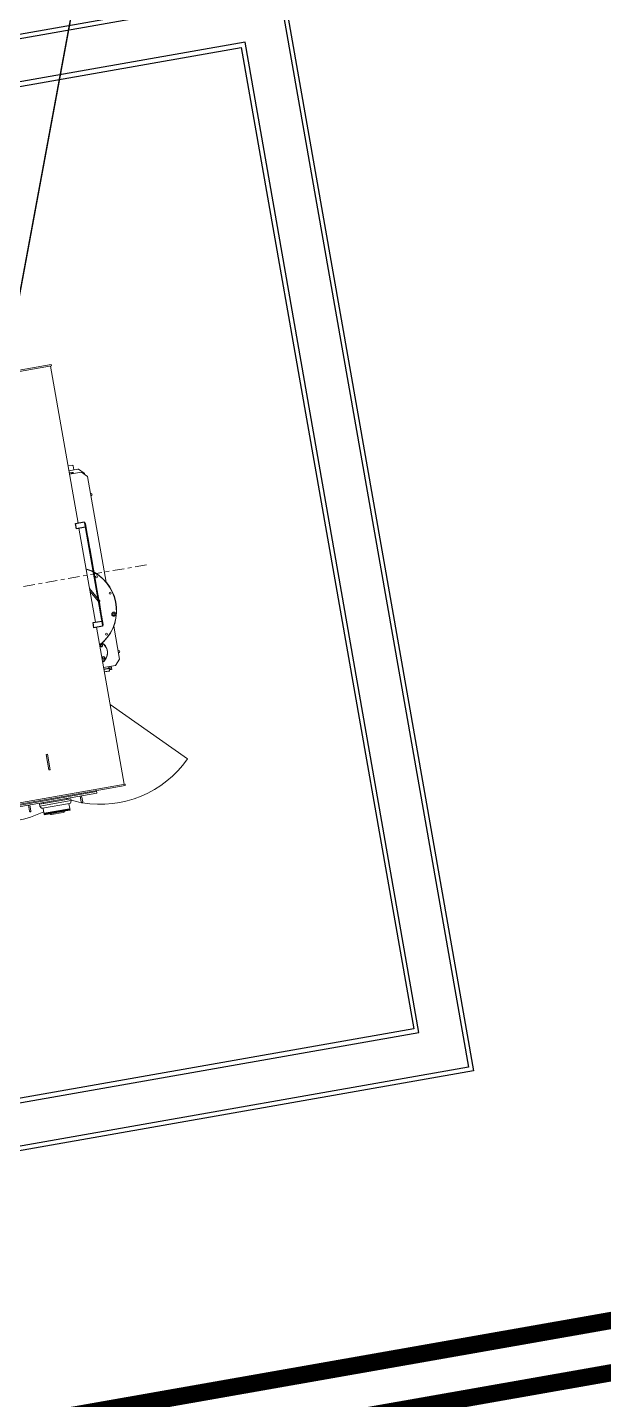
# Model space of a CAD drawing. Header units: millimetres. Extents: x 111502 to 977541, y 8702 to 1044108.
# Drawn here: x 489319.25 to 489322.6, y 241102.29 to 241110.28 of the extents above; entities that cross this region are included whole.
import ezdxf

# ---------------------------------------------------------------- set-up
doc = ezdxf.new("R2010")
doc.units = ezdxf.units.MM
doc.header["$LTSCALE"] = 0.25
doc.linetypes.add('DASHED', pattern=[19.05, 12.7, -6.35])
doc.linetypes.add('DASHED2', pattern=[9.525, 6.35, -3.175])
for name, color, linetype in [('E HVSS As Laid HV', 10, 'Continuous'), ('E HVSS Proposed 33kV', 5, 'Continuous'), ('X HVSS Site Background', 8, 'Continuous'), ('Z-z-Xref-Primary Substation', 7, 'Continuous')]:
    doc.layers.add(name, color=color, linetype=linetype)
for name, color, linetype, true_color in [('Proposed Primary Substation - OPTION 2$0$PDF4_00_COMPONENTS', 7, 'Continuous', 0x1c1c1c), ('Proposed Primary Substation - OPTION 2$0$PDF4_03_AXES', 7, 'Continuous', 0x6f6f6f), ('Proposed Primary Substation - OPTION 2$0$PDF4_LAYER0_4', 7, 'Continuous', 0x1c1c1c)]:
    doc.layers.add(name, color=color, linetype=linetype, true_color=true_color)

# ---------------------------------------------------------------- blocks, each defined once
blk = doc.blocks.new('Proposed Primary Substation - OPTION 2')
at = {"layer": 'Proposed Primary Substation - OPTION 2$0$PDF4_00_COMPONENTS', "color": 0, "lineweight": 15}
for points in [[(489319385.1, 241108317.7), (489318561.7, 241108172.7), (489318563.1, 241108164.7), (489319386.5, 241108309.7)], [(489319380.5, 241108308.6), (489319541.4, 241107394.8)], [(489319385.1, 241108317.7), (489319386.5, 241108309.7)], [(489319584.1, 241107392.3), (489319584.6, 241107392.4), (489319597.3, 241107320.2), (489319596.8, 241107320.1)], [(489319546.7, 241107364.7), (489319642.9, 241106818.4)], [(489319584.6, 241107392.1), (489319584.1, 241107392)], [(489319589.2, 241107366.1), (489319588.7, 241107366)], [(489319592.4, 241107347.9), (489319591.9, 241107347.8)], [(489319596.5, 241107324.7), (489319596, 241107324.6)], [(489319597.2, 241107320.7), (489319596.7, 241107320.6)], [(489319597.4, 241107316.9), (489319597.9, 241107317), (489319608.1, 241107258.8), (489319607.6, 241107258.7)], [(489319597.9, 241107316.7), (489319597.4, 241107316.6)], [(489319601.5, 241107296.6), (489319601, 241107296.5)], [(489319608, 241107259.6), (489319607.5, 241107259.5)], [(489319651.2, 241107014.1), (489319609.5, 241107250.7), (489319609, 241107250.6)], [(489319612.9, 241107231.4), (489319612.4, 241107231.4)], [(489319615.8, 241107215.4), (489319615.3, 241107215.3)], [(489319617.3, 241107206.5), (489319616.8, 241107206.4)], [(489319620.6, 241107188), (489319620.1, 241107187.9)], [(489319622.1, 241107179.2), (489319621.6, 241107179.1)], [(489319625.7, 241107159.1), (489319625.2, 241107159)], [(489319628.4, 241107143.8), (489319627.9, 241107143.7)], [(489319630.1, 241107134.2), (489319629.6, 241107134.1)], [(489319633.2, 241107116.5), (489319632.7, 241107116.4)], [(489319634, 241107108.9), (489319634.5, 241107109)], [(489319639.4, 241107081.1), (489319638.9, 241107081)], [(489319655.5, 241106957.3), (489319608.5, 241107013.3)], [(489319658.3, 241106941.2), (489319611.4, 241106997.2)], [(489319641.4, 241107069.9), (489319640.9, 241107069.8)], [(489319646.1, 241107043.3), (489319645.6, 241107043.2)], [(489319646.5, 241107040.9), (489319646, 241107040.8)], [(489319646.5, 241107037.7), (489319647, 241107037.8)], [(489319647.1, 241107037.7), (489319646.5, 241107037.6)], [(489319650.2, 241107020), (489319649.7, 241107019.9)], [(489319651.2, 241107014.4), (489319650.7, 241107014.3)], [(489319650.7, 241107014), (489319651.2, 241107014.1)], [(489319650.9, 241107012.7), (489319651.4, 241107012.8)], [(489319651.6, 241107012), (489319651.1, 241107011.9)], [(489319651.4, 241107012.8), (489319664.3, 241106939.6), (489319663.8, 241106939.5)], [(489319651.7, 241107008.4), (489319652.2, 241107008.5)], [(489319652.3, 241107008), (489319651.8, 241107007.9)], [(489319660.5, 241106961.3), (489319660, 241106961.2)], [(489319663.9, 241106942), (489319663.4, 241106942)], [(489319664, 241106941.2), (489319663.5, 241106941.1)], [(489319664.7, 241106934.2), (489319665.3, 241106934.3), (489319676.9, 241106868.1), (489319676.4, 241106868)], [(489319665.3, 241106934), (489319664.8, 241106933.9)], [(489319670.3, 241106905.9), (489319669.8, 241106905.8)], [(489319672.1, 241106895.4), (489319671.6, 241106895.3)], [(489319687.5, 241106805.1), (489319688, 241106805.2), (489319678.5, 241106859.2), (489319678, 241106859.1)], [(489319682, 241106839.1), (489319681.5, 241106839.1)], [(489319681.7, 241106838.2), (489319682.2, 241106838.3)], [(489319648.2, 241106788.3), (489319809.1, 241105874.5)], [(489319685, 241106822.3), (489319684.5, 241106822.2)], [(489319686.3, 241106815), (489319685.8, 241106814.9)], [(489319685.6, 241106586.3), (489319685.5, 241106585.6), (489319685.4, 241106585.2), (489319685, 241106584.8), (489319684.4, 241106584.3)], [(489319691.1, 241106544.3), (489319721.8, 241106549.7), (489319722.9, 241106548.8), (489319691.3, 241106543.3)], [(489319693.8, 241106529.2), (489319725.4, 241106534.8), (489319724.6, 241106533.6), (489319694, 241106528.2)], [(489319725.4, 241106534.8), (489319722.9, 241106548.8)], [(489319815.1, 241105875.6), (489318991.7, 241105730.6), (489318993.1, 241105722.5), (489319816.5, 241105867.5)], [(489319816.5, 241105867.5), (489319815.1, 241105875.6)], [(489319161.3, 241105752.2), (489319163.7, 241105738.1), (489319650.8, 241105823.8), (489319648.3, 241105837.9)], [(489319649.4, 241105831.9), (489319162.3, 241105746.1)], [(489319341, 241105763.1), (489319340, 241105769.1)], [(489319342.2, 241105762.3), (489319341, 241105763.1), (489319475.6, 241105786.8), (489319474.5, 241105792.8)], [(489319474.8, 241105785.6), (489319475.6, 241105786.8)]]:
    blk.add_lwpolyline(points, dxfattribs=at)
at = {"layer": 'Proposed Primary Substation - OPTION 2$0$PDF4_00_COMPONENTS', "color": 0, "lineweight": 25}
for points in [[(489319582.7, 241107371), (489319532.5, 241107362.2), (489319527.2, 241107392.3), (489319577.4, 241107401.2), (489319578.2, 241107396.1)], [(489319683.3, 241106799.7), (489319684.2, 241106794.6), (489319633.9, 241106785.8), (489319628.6, 241106815.9), (489319678.9, 241106824.8)]]:
    blk.add_lwpolyline(points, dxfattribs=at)
at = {"layer": 'Proposed Primary Substation - OPTION 2$0$PDF4_00_COMPONENTS', "color": 0, "lineweight": 15}
for points in [[(489319583.3, 241107397), (489319578.2, 241107396.1), (489319683.3, 241106799.7), (489319688.3, 241106800.5)], [(489319364.1, 241106049.8), (489319380, 241105959.4), (489319371.9, 241105958), (489319356, 241106048.4)], [(489319499.9, 241105790), (489319317.1, 241105757.9), (489319318.9, 241105747.8), (489319501.6, 241105780)], [(489319491.5, 241105731.6), (489319344.9, 241105705.8), (489319345.4, 241105702.8), (489319492.1, 241105728.6)], [(489319492.5, 241105723), (489319492.4, 241105723.5), (489319346.8, 241105697.9), (489319346.9, 241105697.4)]]:
    blk.add_lwpolyline(points, close=True, dxfattribs=at)
for points in [[(489319666.8, 241106683.6, 0.53917), (489319634.6, 241107108.4), (489319634.1, 241107108.4)], [(489319664.2, 241106937.3, 0.582288), (489319666.7, 241106944), (489319662.7, 241106948.7)], [(489319727.4, 241106338.4), (489320178.4, 241106022.4, -0.290554), (489319565, 241105767.3)], [(489319561.9, 241105808.2), (489319568.3, 241105772, -1.000156), (489319560.2, 241105770.6), (489319553.9, 241105806.8)], [(489319260.6, 241105755.2), (489319267, 241105719, -1.000156), (489319259, 241105717.6), (489319252.6, 241105753.7)], [(489319318.9, 241105747.8), (489319323.8, 241105739.7, 0.308744), (489319334.3, 241105735), (489319491.5, 241105762.7, 0.308687), (489319499.8, 241105770.7), (489319501.6, 241105780)], [(489319344.9, 241105705.8, -0.413993), (489319342.6, 241105707.5), (489319338, 241105733.6, 0.414225), (489319335.6, 241105735.2)], [(489319377.8, 241105702.8, 0.270783), (489319387.5, 241105699.2), (489319453.8, 241105710.9, 0.270818), (489319461.6, 241105717.5)], [(489319491.5, 241105731.6, 0.414149), (489319493.2, 241105734), (489319488.6, 241105760.1, -0.414068), (489319490.2, 241105762.5)]]:
    blk.add_lwpolyline(points, format="xyb", dxfattribs=at)
for centre, radius in [((489319648.5, 241107081.5), 6.12), ((489319648.5, 241107081.5), 5.35), ((489319728.2, 241106986.5), 6.12), ((489319728.2, 241106986.5), 5.35), ((489319749.7, 241106864.3), 12.2), ((489319749.7, 241106864.3), 6.63), ((489319749.7, 241106864.3), 6.12), ((489319749.7, 241106864.3), 5.35), ((489319707.2, 241106747.8), 6.12), ((489319676.6, 241106681.9), 7.14), ((489319707.2, 241106747.8), 5.35), ((489319689.1, 241106610.8), 8.16), ((489319689.1, 241106610.8), 7.14)]:
    blk.add_circle(centre, radius, dxfattribs=at)
for centre, radius, start, end in [((489319511, 241106885.3), 254.9, 62.48927, 72.27337), ((489319511, 241106885.3), 253.9, 62.31491, 72.15207), ((489319511, 241106885.3), 253.9, 307.79785, 60.73847), ((489319676.6, 241106681.9), 8.16, 147.28479, 102.44466), ((489319647.3, 241106640.1), 65.3, 303.97048, 58.68728), ((489319647.3, 241106640.1), 66.3, 303.56597, 58.37838), ((489319671.9, 241106381.9), 623.9, 251.60279, 252.43792), ((489319492, 241105726), 2.55, 279.98706, 88.63618), ((489319670.6, 241106378), 619.8, 254.14044, 259.9259), ((489319070.2, 241106272.4), 619.9, 280.5329, 295.92974), ((489319346.4, 241105700.4), 2.55, 111.35238, 279.98933)]:
    blk.add_arc(centre, radius, start, end, dxfattribs=at)
at = {"layer": 'Proposed Primary Substation - OPTION 2$0$PDF4_03_AXES', "color": 0, "lineweight": 5}
for points in [[(489319549.3, 241107083.6), (489319484, 241107072.1)], [(489319592.6, 241107091.2), (489319571, 241107087.4)], [(489319679.6, 241107106.5), (489319614.3, 241107095)], [(489319722.8, 241107114.1), (489319701.2, 241107110.3)], [(489319809.8, 241107129.4), (489319744.5, 241107117.9)], [(489319853.1, 241107137), (489319831.4, 241107133.2)], [(489319940, 241107152.3), (489319874.7, 241107140.8)], [(489319288.9, 241107037.7), (489319223.6, 241107026.2)], [(489319332.2, 241107045.3), (489319310.5, 241107041.5)], [(489319419.1, 241107060.6), (489319353.8, 241107049.1)], [(489319462.4, 241107068.2), (489319440.7, 241107064.4)]]:
    blk.add_lwpolyline(points, dxfattribs=at)
at = {"layer": 'Proposed Primary Substation - OPTION 2$0$PDF4_LAYER0_4', "color": 0, "lineweight": 15}
for points in [[(489319482.8, 241107727.2), (489319506.9, 241107731.4, -0.414098), (489319512.8, 241107727.3), (489319516.9, 241107704.2)], [(489319487.8, 241107699.1), (489319540.9, 241107708.4, -0.199083), (489319544.8, 241107707.6), (489319576.7, 241107685.2, -0.198744), (489319578.8, 241107681.9), (489319579.5, 241107678)], [(489319516.2, 241107683.4, 0.355268), (489319505, 241107689.7), (489319489.9, 241107687)], [(489319617.9, 241107554.3), (489319615.8, 241107554.3, 1.417642), (489319613.7, 241107566), (489319615.7, 241107566.3)], [(489319778.8, 241106640.5), (489319776.7, 241106640.5, 1.417425), (489319774.6, 241106652.2), (489319776.6, 241106652.5)]]:
    blk.add_lwpolyline(points, format="xyb", dxfattribs=at)
for points in [[(489319491.3, 241107679), (489319560.6, 241107691.2), (489319596, 241107666.4), (489319704.4, 241107050.9)], [(489319749.4, 241106795.5), (489319783.5, 241106601.9), (489319758.6, 241106566.5), (489319689.4, 241106554.3)], [(489319720.2, 241106549.4), (489319718.5, 241106559.4)], [(489319724.5, 241106539.8), (489319738.1, 241106542.2), (489319734.5, 241106562.3)], [(489319726.5, 241106560.9), (489319730, 241106540.8)]]:
    blk.add_lwpolyline(points, dxfattribs=at)
for centre in [(489319676.6, 241106681.9), (489319689.1, 241106610.8)]:
    blk.add_circle(centre, 5.2, dxfattribs=at)
for centre, radius, start, end in [((489319505.7, 241107679.5), 7.14, 26.85339, 173.14055), ((489319748.1, 241106585.4), 20.4, 309.83331, 340.14933)]:
    blk.add_arc(centre, radius, start, end, dxfattribs=at)
at = {"layer": 'X HVSS Site Background', "flags": 128}
for points in [[(489312191.9, 241102508.1), (489311082, 241108811.8), (489320734.1, 241110511.3), (489321844.1, 241104207.6)], [(489311111, 241108791.1), (489320713.5, 241110481.9), (489321814.7, 241104227.8), (489312212.2, 241102537.1)], [(489320515, 241110193.2), (489311400.5, 241108588.4), (489312415, 241102826.6), (489321525.3, 241104430.7)], [(489312435.3, 241102855.6), (489311429.5, 241108567.7), (489320490.2, 241110163.1), (489321495.9, 241104450.9)]]:
    blk.add_lwpolyline(points, close=True, dxfattribs=at)
blk = doc.blocks.new('OS MAP 060722')
at = {"layer": 'X HVSS Site Background', "flags": 128}
blk.add_lwpolyline([(521.6552, 2052.8252), (504.6332, 1960.8622), (504.6332, 1960.8622), (504.8032, 1960.0722), (504.8032, 1960.0722), (505.4032, 1958.8722)], dxfattribs=at)
at = {"layer": 'X HVSS Site Background'}
blk.add_lwpolyline([(510.5203, 1992.6679), (504.6332, 1960.8622), (504.8032, 1960.0722), (505.4032, 1958.8722)], dxfattribs=at)

msp = doc.modelspace()

# ---------------------------------------------------------------- linework, layer by layer
at = {"lineweight": 0}
msp.add_circle((488727.819, 239008.3332), 11388.4181, dxfattribs=at)
at = {"layer": 'E HVSS Proposed 33kV', "linetype": 'DASHED', "lineweight": 0, "const_width": 0.1, "flags": 128}
for points in [[(489384.0051, 240499.8983), (489382.9488, 240501.1571), (489380.3498, 240504.254), (489374.7309, 240511.2151), (489371.5884, 240514.841), (489368.4443, 240518.4457), (489364.6926, 240522.7146), (489362.9891, 240524.3549), (489362.3469, 240524.9472, -0.427265), (489361.9024, 240531.7252), (489407.4624, 240581.4121), (489466.9341, 240646.2529), (489493.4857, 240664.6973), (489518.2217, 240681.8852), (489523.0047, 240685.2128), (489528.1111, 240692.0878, 0.387329), (489527.8752, 240694.4335), (489515.9057, 240705.1777), (489511.8166, 240707.8597), (489503.6148, 240711.8061), (489482.0933, 240721.9132), (489448.0558, 240744.3158), (489386.1532, 240787.8562), (489339.9869, 240822.0601), (489299.2647, 240853.472), (489284.5168, 240866.5003), (489281.7892, 240870.0958), (489279.8679, 240875.9677), (489276.2294, 240889.5786), (489266.7067, 240925.7969, 0.129285), (489266.3939, 240926.3505), (489253.3433, 240939.7718, -0.046402), (489253.3143, 240939.8079), (489248.4558, 240947.1286), (489246.026, 240950.8785), (489245.6469, 240951.4637), (489245.4941, 240954.1118, -0.012824), (489245.4937, 240954.1246), (489245.4605, 240959.3747), (489245.593, 240963.3988), (489246.2618, 240976.4228), (489247.7894, 240994.5755), (489248.2714, 240998.568), (489248.9347, 241003.6058), (489250.9501, 241018.9138), (489252.804, 241032.9946), (489254.6222, 241046.8047), (489255.8699, 241056.2812), (489257.0471, 241064.9063), (489257.642, 241068.1673), (489258.5595, 241072.1301, 0.005569), (489258.5762, 241072.2057), (489259.9039, 241078.5837, -0.353752), (489260.5854, 241079.141), (489263.7017, 241079.1582), (489267.7851, 241079.3232), (489271.7057, 241079.5581), (489278.5158, 241080.1761), (489283.2952, 241080.7251), (489284.6541, 241080.9134, 0.272506), (489285.6484, 241081.7008), (489286.1617, 241083.0287), (489286.592, 241084.8194), (489286.7813, 241086.3406), (489286.8213, 241087.463), (489286.7689, 241088.695), (489286.6511, 241089.6971), (489285.8369, 241095.3492, -0.405098), (489286.3511, 241096.0592), (489329.1267, 241103.5909, 0.414214), (489329.4512, 241104.0542), (489329.1486, 241105.773)], [(489328.8532, 241105.721), (489329.1558, 241104.0022, -0.414214), (489329.0746, 241103.8863), (489286.299, 241096.3546, 0.405098), (489285.54, 241095.3064), (489286.3536, 241089.6582), (489286.4696, 241088.6711), (489286.5211, 241087.462), (489286.4819, 241086.3645), (489286.2964, 241084.8732), (489285.8747, 241083.1182), (489285.3685, 241081.809, -0.272506), (489284.6129, 241081.2106), (489283.2575, 241081.0227), (489278.4852, 241080.4746), (489271.6832, 241079.8573), (489267.7701, 241079.6229), (489263.6948, 241079.4581), (489260.5838, 241079.441, 0.353752), (489259.6102, 241078.6449), (489258.2825, 241072.2668, -0.005569), (489258.2673, 241072.1978), (489257.3482, 241068.2281), (489256.7508, 241064.9535), (489255.5725, 241056.321), (489254.3248, 241046.8438), (489252.5065, 241033.0337), (489250.6527, 241018.953), (489248.6372, 241003.645), (489247.9737, 240998.6055), (489247.4909, 240994.6061), (489245.9624, 240976.4431), (489245.2932, 240963.4115), (489245.1605, 240959.3787), (489245.1937, 240954.1227, 0.012824), (489245.1946, 240954.0946), (489245.352, 240951.3671), (489245.7743, 240950.7154), (489248.2049, 240946.9641), (489253.0643, 240939.642, 0.046402), (489253.1282, 240939.5627), (489266.1788, 240926.1413, -0.129285), (489266.4165, 240925.7206), (489275.9394, 240889.5017), (489279.5802, 240875.8822), (489281.5198, 240869.9546), (489284.2958, 240866.2953), (489299.0735, 240853.2405), (489339.806, 240821.8208), (489385.9776, 240787.6129), (489447.887, 240744.0678), (489481.9463, 240721.6508), (489503.486, 240711.5352), (489511.6686, 240707.598), (489515.7222, 240704.9393), (489527.6748, 240694.2103, -0.387329), (489527.8703, 240692.2666), (489522.7931, 240685.431), (489518.0504, 240682.1314), (489493.3145, 240664.9437), (489466.7356, 240646.4802), (489407.2413, 240581.6149), (489361.6813, 240531.928, 0.42684), (489362.1486, 240524.722), (489362.7833, 240524.1366), (489364.4755, 240522.5071), (489368.2186, 240518.2481), (489371.362, 240514.6442), (489374.5007, 240511.0226), (489380.1182, 240504.0633), (489382.719, 240500.9643), (489383.7753, 240499.7055)]]:
    msp.add_lwpolyline(points, format="xyb", dxfattribs=at)

# ---------------------------------------------------------------- block references
at = {"layer": 'E HVSS As Laid HV', "linetype": 'DASHED2', "lineweight": 0}
msp.add_blockref('OS MAP 060722', (488810.5768, 239126.3078), dxfattribs=at)
at = {"layer": 'Z-z-Xref-Primary Substation', "lineweight": 0, "xscale": 0.001, "yscale": 0.001, "zscale": 0.001}
msp.add_blockref('Proposed Primary Substation - OPTION 2', (0, 0), dxfattribs=at)

doc.saveas('drawing.dxf')
